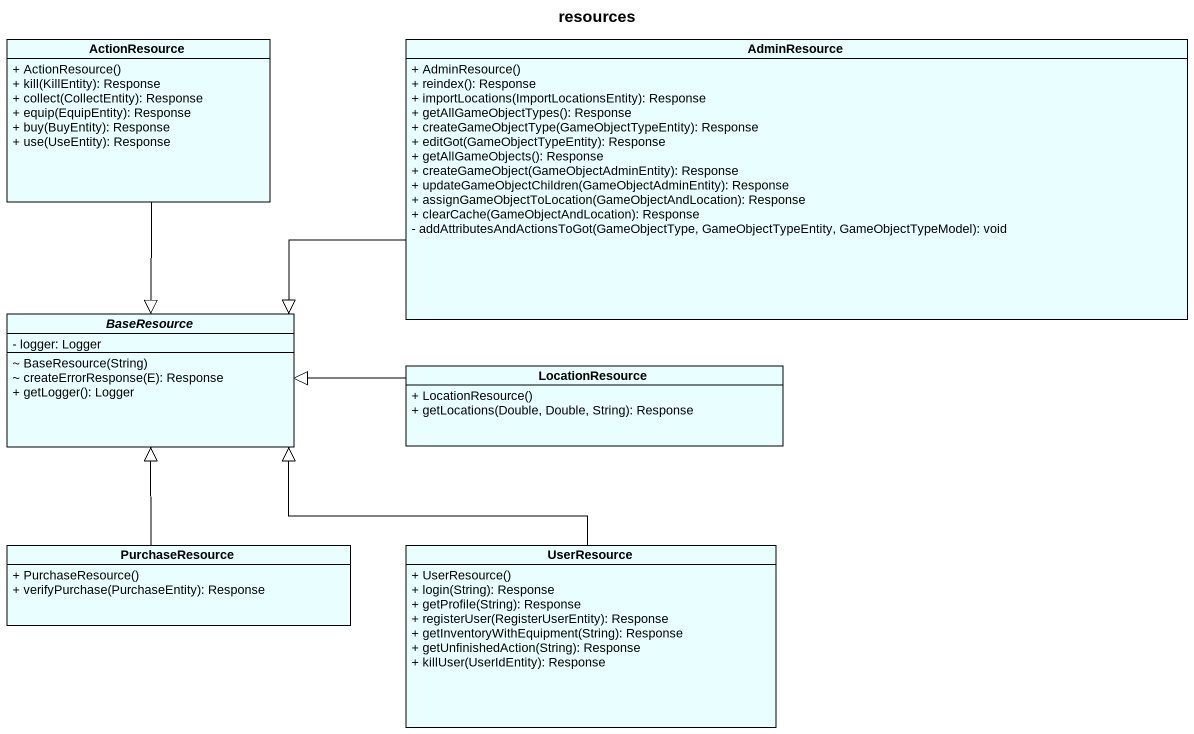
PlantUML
@startuml
title resources
hide circle
hide empty members
skinparam classAttributeIconSize 0
class ActionResource #E9FFFF {
  + ActionResource()
  + kill(KillEntity): Response
  + collect(CollectEntity): Response
  + equip(EquipEntity): Response
  + buy(BuyEntity): Response
  + use(UseEntity): Response
}
class AdminResource #E9FFFF {
  + AdminResource()
  + reindex(): Response
  + importLocations(ImportLocationsEntity): Response
  + getAllGameObjectTypes(): Response
  + createGameObjectType(GameObjectTypeEntity): Response
  + editGot(GameObjectTypeEntity): Response
  + getAllGameObjects(): Response
  + createGameObject(GameObjectAdminEntity): Response
  + updateGameObjectChildren(GameObjectAdminEntity): Response
  + assignGameObjectToLocation(GameObjectAndLocation): Response
  + clearCache(GameObjectAndLocation): Response
  - addAttributesAndActionsToGot(GameObjectType, GameObjectTypeEntity, GameObjectTypeModel): void
}
abstract class BaseResource #E9FFFF {
  - logger: Logger
  ~ BaseResource(String)
  ~ createErrorResponse(E): Response
  + getLogger(): Logger
}
class LocationResource #E9FFFF {
  + LocationResource()
  + getLocations(Double, Double, String): Response
}
class PurchaseResource #E9FFFF {
  + PurchaseResource()
  + verifyPurchase(PurchaseEntity): Response
}
class UserResource #E9FFFF {
  + UserResource()
  + login(String): Response
  + getProfile(String): Response
  + registerUser(RegisterUserEntity): Response
  + getInventoryWithEquipment(String): Response
  + getUnfinishedAction(String): Response
  + killUser(UserIdEntity): Response
}
ActionResource --|> BaseResource
AdminResource -left-|> BaseResource
LocationResource -left-|> BaseResource
PurchaseResource -up-|> BaseResource
UserResource -left-|> BaseResource
@enduml
